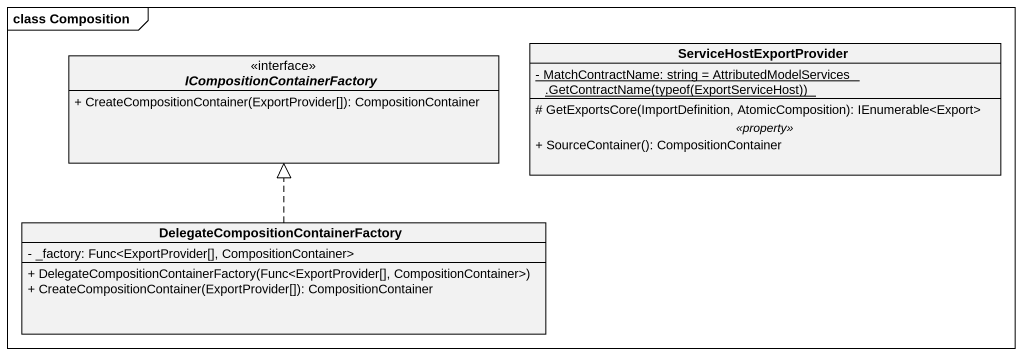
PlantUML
@startuml
mainframe class Composition
hide circle
hide empty members
skinparam classAttributeIconSize 0
interface ICompositionContainerFactory {
  + CreateCompositionContainer(ExportProvider[]): CompositionContainer
}
class ServiceHostExportProvider {
  {static} {field} - MatchContractName: string = AttributedModelServices .GetContractName(typeof(ExportServiceHost))
  --
  # GetExportsCore(ImportDefinition, AtomicComposition): IEnumerable<Export>
  .. <<property>> ..
  + SourceContainer(): CompositionContainer
}
class "DelegateCompositionContainerFactory" as DelegateCompositionContainer {
  - _factory: Func<ExportProvider[], CompositionContainer>
  + DelegateCompositionContainerFactory(Func<ExportProvider[], CompositionContainer>)
  + CreateCompositionContainer(ExportProvider[]): CompositionContainer
}
DelegateCompositionContainer .up.|> ICompositionContainerFactory
@enduml
